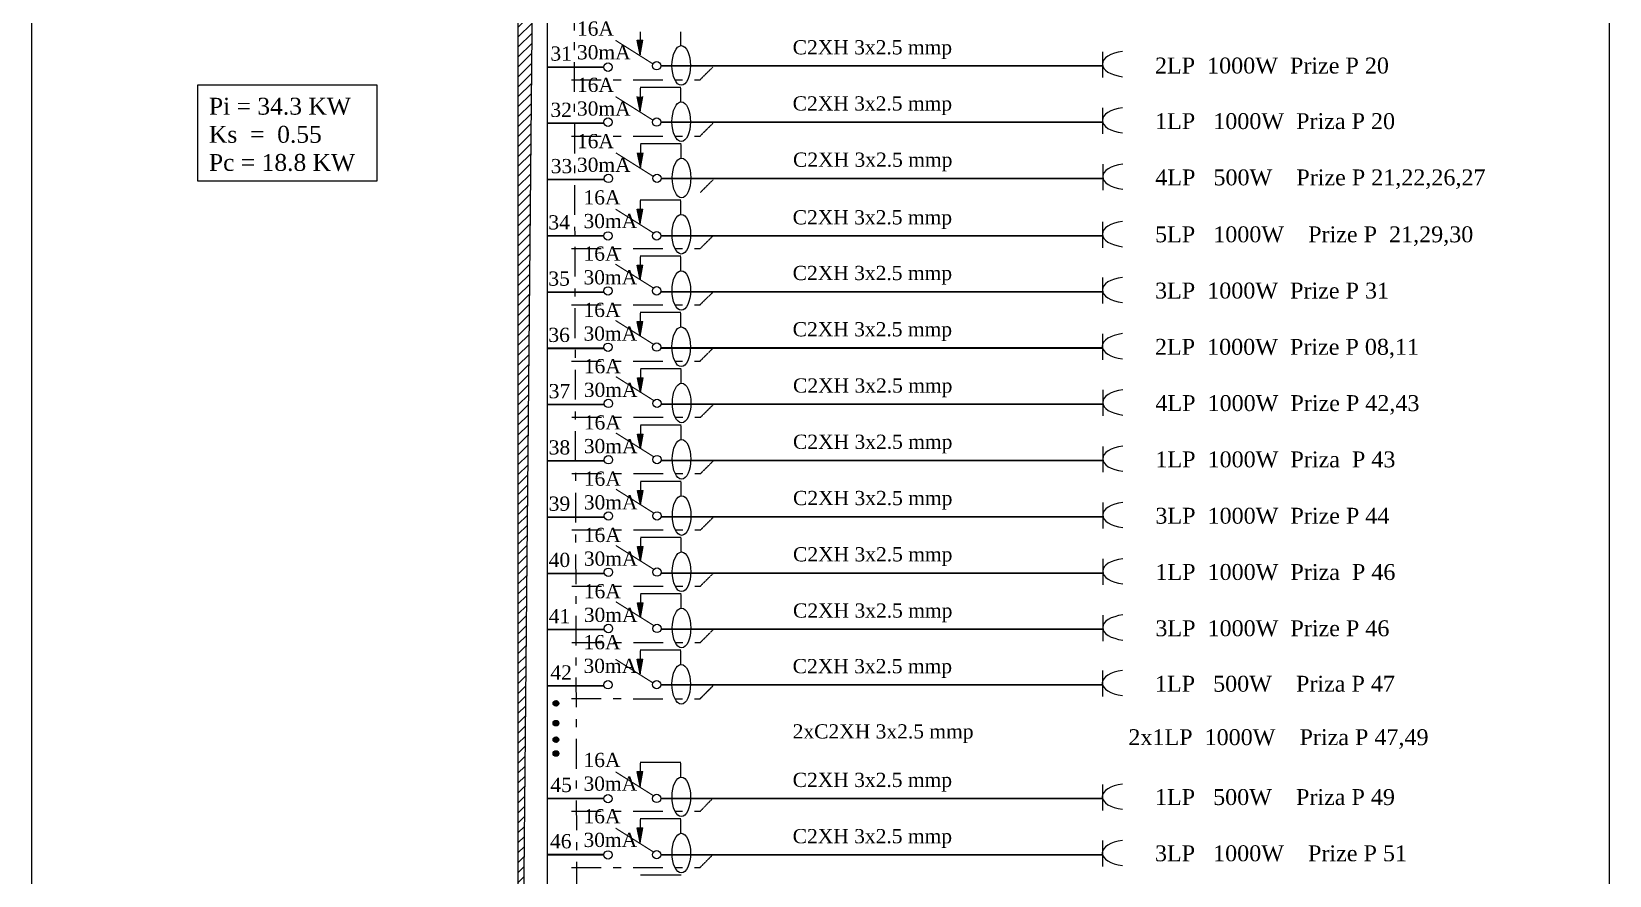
# Model space of a CAD drawing. Header units: inches. Extents: x -369701 to 85886, y 28217 to 66726.
# Drawn here: x -260689 to -246673, y 37047 to 44547 of the extents above; entities that cross this region are included whole.
import ezdxf

# ---------------------------------------------------------------- set-up
doc = ezdxf.new("R2010")
doc.units = ezdxf.units.IN
doc.header["$MEASUREMENT"] = 0
doc.linetypes.add('DOUBLE_DASHED', pattern=[1.093611, 0.529167, -0.211667, 0.141111, -0.211667])
doc.layers.add('Circuite', color=7, linetype='Continuous', lineweight=25)
doc.layers.add('circuite iluminat normal', color=7, linetype='Continuous')
doc.layers.add('ELECTRICAL', color=7, linetype='Continuous')
doc.styles.get("Standard").update_dxf_attribs({"font": 'arial.ttf'})

msp = doc.modelspace()

# ---------------------------------------------------------------- hatches: boundary and pattern name
at = {"layer": 'Circuite'}
h = msp.add_hatch(dxfattribs=at)
h.set_pattern_fill('ANSI31', color=256, scale=500, style=0)
h.set_pattern_definition([(45, (-1851129.81, -1142883.89), (-44.1941738, 44.1941738), [])])
h.paths.add_polyline_path([(-256110, 58602), (-256365, 58602), (-256365, 32006)])
at = {"layer": 'Circuite', "linetype": 'Continuous'}
h = msp.add_hatch(color=256, dxfattribs=at)
h.paths.add_polyline_path([(-255284, 44340), (-255284, 44470), (-255310, 44470)])
h.paths.add_polyline_path([(-255258, 44470), (-255284, 44470), (-255284, 44340)])
h = msp.add_hatch(color=256, dxfattribs=at)
h.paths.add_polyline_path([(-255284, 44340), (-255284, 44470), (-255310, 44470)])
h.paths.add_polyline_path([(-255258, 44470), (-255284, 44470), (-255284, 44340)])
h = msp.add_hatch(color=256, dxfattribs=at)
h.paths.add_polyline_path([(-255284, 43840), (-255284, 43970), (-255310, 43970)])
h.paths.add_polyline_path([(-255258, 43970), (-255284, 43970), (-255284, 43840)])
h = msp.add_hatch(color=256, dxfattribs=at)
h.paths.add_polyline_path([(-255281, 43340), (-255281, 43470), (-255307, 43470)])
h.paths.add_polyline_path([(-255255, 43470), (-255281, 43470), (-255281, 43340)])
h = msp.add_hatch(color=256, dxfattribs=at)
h.paths.add_polyline_path([(-255284, 42840), (-255284, 42970), (-255310, 42970)])
h.paths.add_polyline_path([(-255258, 42970), (-255284, 42970), (-255284, 42840)])
h = msp.add_hatch(color=256, dxfattribs=at)
h.paths.add_polyline_path([(-255284, 42340), (-255284, 42470), (-255310, 42470)])
h.paths.add_polyline_path([(-255258, 42470), (-255284, 42470), (-255284, 42340)])
h = msp.add_hatch(color=256, dxfattribs=at)
h.paths.add_polyline_path([(-255284, 41840), (-255284, 41970), (-255310, 41970)])
h.paths.add_polyline_path([(-255258, 41970), (-255284, 41970), (-255284, 41840)])
h = msp.add_hatch(color=256, dxfattribs=at)
h.paths.add_polyline_path([(-255281, 41340), (-255281, 41470), (-255307, 41470)])
h.paths.add_polyline_path([(-255255, 41470), (-255281, 41470), (-255281, 41340)])
h = msp.add_hatch(color=256, dxfattribs=at)
h.paths.add_polyline_path([(-255281, 40840), (-255281, 40970), (-255307, 40970)])
h.paths.add_polyline_path([(-255255, 40970), (-255281, 40970), (-255281, 40840)])
h = msp.add_hatch(color=256, dxfattribs=at)
h.paths.add_polyline_path([(-255281, 40340), (-255281, 40470), (-255307, 40470)])
h.paths.add_polyline_path([(-255255, 40470), (-255281, 40470), (-255281, 40340)])
h = msp.add_hatch(color=256, dxfattribs=at)
h.paths.add_polyline_path([(-255281, 39840), (-255281, 39970), (-255307, 39970)])
h.paths.add_polyline_path([(-255255, 39970), (-255281, 39970), (-255281, 39840)])
h = msp.add_hatch(color=256, dxfattribs=at)
h.paths.add_polyline_path([(-255281, 39340), (-255281, 39470), (-255307, 39470)])
h.paths.add_polyline_path([(-255255, 39470), (-255281, 39470), (-255281, 39340)])
h = msp.add_hatch(color=256, dxfattribs=at)
h.paths.add_polyline_path([(-255284, 38840), (-255284, 38970), (-255310, 38970)])
h.paths.add_polyline_path([(-255258, 38970), (-255284, 38970), (-255284, 38840)])
h = msp.add_hatch(color=256, dxfattribs=at)
h.paths.add_polyline_path([(-255284, 37840), (-255284, 37970), (-255310, 37970)])
h.paths.add_polyline_path([(-255258, 37970), (-255284, 37970), (-255284, 37840)])
h = msp.add_hatch(color=256, dxfattribs=at)
h.paths.add_polyline_path([(-255284, 37340), (-255284, 37470), (-255310, 37470)])
h.paths.add_polyline_path([(-255258, 37470), (-255284, 37470), (-255284, 37340)])
at = {"layer": 'circuite iluminat normal'}
h = msp.add_hatch(color=256, dxfattribs=at)
h.paths.add_polyline_path([(-256039, 38554, 0.528515), (-256007, 38579), (-256034, 38567)])
h.paths.add_polyline_path([(-256039, 38554), (-256034, 38567), (-256050, 38560, 0.127588)])
h.paths.add_polyline_path([(-256050, 38560), (-256007, 38579, 0.086363), (-256009, 38587, 0.099878), (-256015, 38595), (-256057, 38577, 0.099878), (-256055, 38568, 0.086363)])
h.paths.add_polyline_path([(-256057, 38577), (-256015, 38595, 0.664213)])
h = msp.add_hatch(color=256, dxfattribs=at)
h.paths.add_polyline_path([(-256038, 38554, 0.528515), (-256005, 38579), (-256032, 38567)])
h.paths.add_polyline_path([(-256038, 38554), (-256032, 38567), (-256048, 38560, 0.127588)])
h.paths.add_polyline_path([(-256048, 38560), (-256005, 38579, 0.086363), (-256007, 38587, 0.099878), (-256013, 38595), (-256055, 38577, 0.099878), (-256053, 38568, 0.086363)])
h.paths.add_polyline_path([(-256055, 38577), (-256013, 38595, 0.664213)])
h = msp.add_hatch(color=256, dxfattribs=at)
h.paths.add_polyline_path([(-256039, 38377, 0.528515), (-256007, 38403), (-256034, 38391)])
h.paths.add_polyline_path([(-256039, 38377), (-256034, 38391), (-256050, 38384, 0.127588)])
h.paths.add_polyline_path([(-256050, 38384), (-256007, 38403, 0.086363), (-256009, 38411, 0.099878), (-256015, 38419), (-256057, 38401, 0.099878), (-256055, 38391, 0.086363)])
h.paths.add_polyline_path([(-256057, 38401), (-256015, 38419, 0.664213)])
h = msp.add_hatch(color=256, dxfattribs=at)
h.paths.add_polyline_path([(-256038, 38377, 0.528515), (-256005, 38403), (-256032, 38391)])
h.paths.add_polyline_path([(-256038, 38377), (-256032, 38391), (-256048, 38384, 0.127588)])
h.paths.add_polyline_path([(-256048, 38384), (-256005, 38403, 0.086363), (-256007, 38411, 0.099878), (-256013, 38419), (-256055, 38401, 0.099878), (-256053, 38391, 0.086363)])
h.paths.add_polyline_path([(-256055, 38401), (-256013, 38419, 0.664213)])
h = msp.add_hatch(color=256, dxfattribs=at)
h.paths.add_polyline_path([(-256039, 38231, 0.528515), (-256007, 38256), (-256034, 38244)])
h.paths.add_polyline_path([(-256039, 38231), (-256034, 38244), (-256050, 38237, 0.127588)])
h.paths.add_polyline_path([(-256050, 38237), (-256007, 38256, 0.086363), (-256009, 38264, 0.099878), (-256015, 38272), (-256057, 38254, 0.099878), (-256055, 38245, 0.086363)])
h.paths.add_polyline_path([(-256057, 38254), (-256015, 38272, 0.664213)])
h = msp.add_hatch(color=256, dxfattribs=at)
h.paths.add_polyline_path([(-256038, 38231, 0.528515), (-256005, 38256), (-256032, 38244)])
h.paths.add_polyline_path([(-256038, 38231), (-256032, 38244), (-256048, 38237, 0.127588)])
h.paths.add_polyline_path([(-256048, 38237), (-256005, 38256, 0.086363), (-256007, 38264, 0.099878), (-256013, 38272), (-256055, 38254, 0.099878), (-256053, 38245, 0.086363)])
h.paths.add_polyline_path([(-256055, 38254), (-256013, 38272, 0.664213)])
h = msp.add_hatch(color=256, dxfattribs=at)
h.paths.add_polyline_path([(-256039, 38107, 0.528515), (-256007, 38133), (-256034, 38121)])
h.paths.add_polyline_path([(-256039, 38107), (-256034, 38121), (-256050, 38114, 0.127588)])
h.paths.add_polyline_path([(-256050, 38114), (-256007, 38133, 0.086363), (-256009, 38141, 0.099878), (-256015, 38149), (-256057, 38130, 0.099878), (-256055, 38121, 0.086363)])
h.paths.add_polyline_path([(-256057, 38130), (-256015, 38149, 0.664213)])
h = msp.add_hatch(color=256, dxfattribs=at)
h.paths.add_polyline_path([(-256038, 38107, 0.528515), (-256005, 38133), (-256032, 38121)])
h.paths.add_polyline_path([(-256038, 38107), (-256032, 38121), (-256048, 38114, 0.127588)])
h.paths.add_polyline_path([(-256048, 38114), (-256005, 38133, 0.086363), (-256007, 38141, 0.099878), (-256013, 38149), (-256055, 38130, 0.099878), (-256053, 38121, 0.086363)])
h.paths.add_polyline_path([(-256055, 38130), (-256013, 38149, 0.664213)])

# ---------------------------------------------------------------- linework, layer by layer
at = {"layer": 'Circuite', "linetype": 'DOUBLE_DASHED', "ltscale": 500}
msp.add_line((-255913, 59586), (-255833, 31877), dxfattribs=at)
at = {"layer": 'Circuite', "linetype": 'Continuous'}
for p, q in [((-255310, 44470), (-255258, 44470)), ((-255284, 44340), (-255310, 44470)), ((-255310, 44470), (-255258, 44470)), ((-255284, 44545), (-255284, 44340)), ((-255284, 44340), (-255258, 44470)), ((-255284, 44340), (-255258, 44470)), ((-254920, 44424), (-254920, 44544)), ((-254920, 44050), (-255284, 44050)), ((-255284, 44045), (-255284, 43840)), ((-254920, 43924), (-254920, 44044)), ((-255284, 43840), (-255310, 43970)), ((-255284, 43840), (-255258, 43970)), ((-255281, 43340), (-255307, 43470)), ((-254917, 43550), (-255281, 43550)), ((-255281, 43545), (-255281, 43340)), ((-255281, 43340), (-255255, 43470)), ((-254917, 43424), (-254917, 43544)), ((-254920, 43050), (-255284, 43050)), ((-255284, 43045), (-255284, 42840)), ((-254920, 42924), (-254920, 43044)), ((-255284, 42840), (-255310, 42970)), ((-255310, 42970), (-255258, 42970)), ((-255284, 42840), (-255258, 42970)), ((-255284, 42340), (-255310, 42470)), ((-255310, 42470), (-255258, 42470)), ((-254920, 42550), (-255284, 42550)), ((-255284, 42545), (-255284, 42340)), ((-255284, 42340), (-255258, 42470)), ((-254920, 42424), (-254920, 42544)), ((-254920, 42050), (-255284, 42050)), ((-255284, 41840), (-255310, 41970)), ((-255310, 41970), (-255258, 41970)), ((-255284, 42045), (-255284, 41840)), ((-255284, 41840), (-255258, 41970)), ((-254920, 41924), (-254920, 42044)), ((-254917, 41550), (-255281, 41550)), ((-255281, 41545), (-255281, 41340)), ((-254917, 41423), (-254917, 41544)), ((-255281, 41340), (-255307, 41470)), ((-255307, 41470), (-255255, 41470)), ((-255281, 41340), (-255255, 41470)), ((-255281, 40840), (-255307, 40970)), ((-255307, 40970), (-255255, 40970)), ((-254917, 41050), (-255281, 41050)), ((-255281, 41045), (-255281, 40840)), ((-255281, 40840), (-255255, 40970)), ((-254917, 40923), (-254917, 41044)), ((-254917, 40550), (-255281, 40550)), ((-255281, 40545), (-255281, 40340)), ((-254917, 40423), (-254917, 40544)), ((-255281, 40340), (-255307, 40470)), ((-255307, 40470), (-255255, 40470)), ((-255281, 40340), (-255255, 40470)), ((-255281, 39840), (-255307, 39970)), ((-255307, 39970), (-255255, 39970)), ((-254917, 40050), (-255281, 40050)), ((-255281, 40045), (-255281, 39840)), ((-255281, 39840), (-255255, 39970)), ((-254917, 39923), (-254917, 40044)), ((-254917, 39550), (-255281, 39550)), ((-255281, 39545), (-255281, 39340)), ((-254917, 39423), (-254917, 39544)), ((-255281, 39340), (-255307, 39470)), ((-255307, 39470), (-255255, 39470)), ((-255281, 39340), (-255255, 39470)), ((-255284, 38840), (-255310, 38970)), ((-255310, 38970), (-255258, 38970)), ((-254920, 39050), (-255284, 39050)), ((-255284, 39045), (-255284, 38839)), ((-255284, 38840), (-255258, 38970)), ((-254920, 38923), (-254920, 39044)), ((-254920, 38050), (-255284, 38050)), ((-255284, 38045), (-255284, 37839)), ((-254920, 37923), (-254920, 38044)), ((-255284, 37840), (-255310, 37970)), ((-255310, 37970), (-255258, 37970)), ((-255284, 37840), (-255258, 37970)), ((-255284, 37340), (-255310, 37470)), ((-255310, 37470), (-255258, 37470)), ((-254920, 37550), (-255284, 37550)), ((-255284, 37545), (-255284, 37339)), ((-255284, 37340), (-255258, 37470)), ((-254920, 37423), (-254920, 37544)), ((-254917, 37050), (-255281, 37050))]:
    msp.add_line(p, q, dxfattribs=at)
for points in [[(-246673, 28227), (-246673, 59855), (-260688, 59865), (-260689, 28227)], [(-259212, 44073), (-257623, 44073), (-257623, 43219), (-259212, 43219)]]:
    msp.add_lwpolyline(points, close=True, dxfattribs=at)
at = {"layer": 'Circuite'}
msp.add_lwpolyline([(-256365, 58602), (-256110, 58602), (-256110, 32006), (-256365, 32006)], close=True, dxfattribs=at)
at = {"layer": 'Circuite', "linetype": 'Continuous'}
for centre in [(-254918, 44246), (-254918, 43746), (-254915, 43246), (-254917, 42746), (-254917, 42246), (-254918, 41746), (-254914, 41246), (-254915, 40746), (-254914, 40246), (-254915, 39746), (-254915, 39246), (-254918, 38746), (-254917, 37746), (-254917, 37246)]:
    msp.add_ellipse(centre, major_axis=(0, 176), ratio=0.466655, dxfattribs=at)
at = {"layer": 'circuite iluminat normal'}
for centre in [(-256032, 38577), (-256030, 38577), (-256032, 38401), (-256030, 38401), (-256032, 38254), (-256030, 38254), (-256032, 38131), (-256030, 38131)]:
    msp.add_circle(centre, 24.8, dxfattribs=at)
at = {"layer": 'ELECTRICAL', "linetype": 'Continuous'}
msp.add_line((-256110, 58602), (-256365, 32006), dxfattribs=at)
at = {"layer": 'ELECTRICAL', "color": 7, "linetype": 'Continuous'}
for p, q in [((-251175, 44368), (-251175, 44138)), ((-251175, 43868), (-251175, 43638)), ((-251172, 43368), (-251172, 43138)), ((-251175, 42857), (-251175, 42626)), ((-251175, 42362), (-251175, 42131)), ((-251176, 41862), (-251176, 41631)), ((-251172, 41362), (-251172, 41131)), ((-251172, 40861), (-251172, 40631)), ((-251172, 40361), (-251172, 40131)), ((-251172, 39861), (-251172, 39631)), ((-251172, 39361), (-251172, 39131)), ((-251176, 38868), (-251176, 38637)), ((-251176, 37857), (-251176, 37626)), ((-251176, 37357), (-251176, 37126))]:
    msp.add_line(p, q, dxfattribs=at)
at = {"layer": 'ELECTRICAL', "linetype": 'DOUBLE_DASHED'}
for p, q in [((-254750, 44119), (-254636, 44232)), ((-254750, 43619), (-254636, 43732)), ((-254750, 43619), (-254636, 43732)), ((-254747, 43119), (-254633, 43232)), ((-254747, 43119), (-254633, 43232)), ((-254750, 42619), (-254636, 42732)), ((-254750, 42119), (-254636, 42232)), ((-254750, 41619), (-254636, 41732)), ((-254746, 41119), (-254633, 41232)), ((-254747, 40619), (-254633, 40732)), ((-254746, 40119), (-254633, 40232)), ((-254747, 39619), (-254633, 39732)), ((-254747, 39119), (-254633, 39232)), ((-254750, 38619), (-254636, 38732)), ((-254750, 38618), (-254636, 38732)), ((-254750, 37618), (-254637, 37732)), ((-254750, 37118), (-254637, 37232))]:
    msp.add_line(p, q, dxfattribs=at)
at = {"layer": 'ELECTRICAL', "linetype": 'DOUBLE_DASHED', "ltscale": 500}
for p, q in [((-255893, 44119), (-254750, 44119)), ((-255893, 43619), (-254750, 43619)), ((-255893, 42619), (-254750, 42619)), ((-255893, 42119), (-254750, 42119)), ((-255893, 41619), (-254750, 41619)), ((-255890, 41119), (-254746, 41119)), ((-255890, 40619), (-254747, 40619)), ((-255890, 40119), (-254746, 40119)), ((-255890, 39619), (-254747, 39619)), ((-255890, 39119), (-254747, 39119)), ((-255893, 38619), (-254750, 38618)), ((-255893, 37619), (-254750, 37618)), ((-255893, 37119), (-254750, 37118))]:
    msp.add_line(p, q, dxfattribs=at)
at = {"layer": 'ELECTRICAL', "linetype": 'Continuous', "flags": 128}
for points, const_width in [([(-255166, 44258), (-255501, 44469)], 10.1), ([(-255166, 44258), (-255501, 44469)], 10.1), ([(-255166, 44258), (-255501, 44469)], 10.1), ([(-256113, 44232), (-255604, 44232)], 15.2), ([(-255098, 44242), (-251175, 44242)], 15.2), ([(-255166, 43758), (-255501, 43969)], 10.1), ([(-255166, 43758), (-255501, 43969)], 10.1), ([(-255166, 43758), (-255501, 43969)], 10.1), ([(-256113, 43732), (-255605, 43732)], 15.2), ([(-255098, 43742), (-251175, 43742)], 15.2), ([(-255163, 43258), (-255498, 43469)], 10.1), ([(-255163, 43258), (-255498, 43469)], 10.1), ([(-255163, 43258), (-255498, 43469)], 10.1), ([(-256110, 43232), (-255602, 43232)], 15.2), ([(-255095, 43242), (-251172, 43242)], 15.2), ([(-255166, 42758), (-255501, 42969)], 10.1), ([(-255166, 42758), (-255501, 42969)], 10.1), ([(-255166, 42758), (-255501, 42969)], 10.1), ([(-256113, 42732), (-255605, 42732)], 15.2), ([(-256113, 42732), (-255605, 42732)], 15.2), ([(-256113, 42732), (-255605, 42732)], 15.2), ([(-255098, 42731), (-251175, 42731)], 15.2), ([(-255166, 42269), (-255502, 42480)], 10.1), ([(-256113, 42232), (-255605, 42232)], 15.2), ([(-255099, 42235), (-251175, 42235)], 15.2), ([(-255166, 41769), (-255502, 41980)], 10.1), ([(-256113, 41732), (-255605, 41732)], 15.2), ([(-255099, 41735), (-251176, 41735)], 15.2), ([(-255163, 41269), (-255498, 41480)], 10.1), ([(-256110, 41232), (-255602, 41232)], 15.2), ([(-255096, 41235), (-251172, 41235)], 15.2), ([(-255163, 40769), (-255499, 40980)], 10.1), ([(-256110, 40732), (-255602, 40732)], 15.2), ([(-255096, 40735), (-251172, 40735)], 15.2), ([(-255163, 40269), (-255498, 40480)], 10.1), ([(-256110, 40232), (-255602, 40232)], 15.2), ([(-255096, 40235), (-251172, 40235)], 15.2), ([(-255163, 39769), (-255499, 39980)], 10.1), ([(-256110, 39732), (-255602, 39732)], 15.2), ([(-255096, 39735), (-251172, 39735)], 15.2), ([(-255163, 39269), (-255499, 39480)], 10.1), ([(-256110, 39232), (-255602, 39232)], 15.2), ([(-255096, 39235), (-251172, 39235)], 15.2), ([(-255166, 38757), (-255501, 38968)], 10.1), ([(-255166, 38757), (-255501, 38968)], 10.1), ([(-255166, 38757), (-255501, 38968)], 10.1), ([(-256113, 38732), (-255605, 38732)], 15.2), ([(-256110, 38732), (-255602, 38732)], 15.2), ([(-255098, 38742), (-251176, 38742)], 15.2), ([(-255166, 37757), (-255501, 37968)], 10.1), ([(-255166, 37757), (-255501, 37968)], 10.1), ([(-255166, 37757), (-255501, 37968)], 10.1), ([(-256113, 37732), (-255605, 37732)], 15.2), ([(-256113, 37732), (-255605, 37732)], 15.2), ([(-256113, 37732), (-255605, 37732)], 15.2), ([(-255098, 37730), (-251176, 37730)], 15.2), ([(-255166, 37257), (-255501, 37468)], 10.1), ([(-255166, 37257), (-255501, 37468)], 10.1), ([(-255166, 37257), (-255501, 37468)], 10.1), ([(-256113, 37232), (-255605, 37232)], 15.2), ([(-256113, 37232), (-255605, 37232)], 15.2), ([(-256113, 37232), (-255605, 37232)], 15.2), ([(-255098, 37230), (-251176, 37230)], 15.2)]:
    msp.add_lwpolyline(points, dxfattribs=dict(at, const_width=const_width))
at = {"layer": 'ELECTRICAL', "linetype": 'Continuous'}
for centre in [(-255568, 44231), (-255136, 44243), (-255568, 43742), (-255136, 43743), (-255565, 43242), (-255133, 43243), (-255568, 42731), (-255136, 42732), (-255568, 42242), (-255136, 42243), (-255568, 41742), (-255136, 41743), (-255565, 41242), (-255133, 41243), (-255565, 40742), (-255133, 40743), (-255565, 40242), (-255133, 40243), (-255565, 39742), (-255133, 39743), (-255565, 39242), (-255133, 39243), (-255568, 38742), (-255136, 38743), (-255568, 37730), (-255136, 37732), (-255568, 37230), (-255136, 37232)]:
    msp.add_circle(centre, 37.2, dxfattribs=at)
at = {"layer": 'ELECTRICAL', "color": 7, "linetype": 'Continuous'}
for centre in [(-250941, 44258), (-250941, 43758), (-250938, 43258), (-250941, 42747), (-250941, 42251), (-250942, 41751), (-250938, 41251), (-250938, 40751), (-250938, 40251), (-250938, 39751), (-250938, 39251), (-250942, 38758), (-250942, 37747), (-250942, 37247)]:
    msp.add_ellipse(centre, major_axis=(-236, 0), ratio=0.487665, start_param=-1.324285, end_param=1.324285, dxfattribs=at)

# ---------------------------------------------------------------- texts
at = {"layer": 'Circuite', "linetype": 'Continuous', "char_height": 126.25, "width": 407.03, "attachment_point": 1}
for insert in [(-255844, 44637), (-255844, 44137), (-255844, 43637), (-255786, 43137), (-255786, 42637), (-255786, 42137), (-255783, 41637), (-255783, 41137), (-255783, 40637), (-255783, 40137), (-255783, 39637), (-255786, 39184), (-255786, 38137), (-255786, 37637)]:
    msp.add_mtext('{\\fTimes New Roman|b0|i0|c0|p18;16A\\P30mA}', dxfattribs=dict(at, insert=insert))
at = {"layer": 'ELECTRICAL', "linetype": 'DOUBLE_DASHED', "attachment_point": 1}
for s, insert, char_height, width in [('{\\fTimes New Roman|b0|i0|c0|p18;C2XH 3x2.5 mmp}', (-253928, 44471), 126.38, 2813.98), ('{\\fTimes New Roman|b0|i0|c0|p18;2LP  1000W  Prize P 20}', (-250710, 44316), 141.54, 8555.18), ('{\\fTimes New Roman|b0|i0|c0|p18;C2XH 3x2.5 mmp}', (-253928, 43972), 126.38, 2813.98), ('{\\fTimes New Roman|b0|i0|c0|p18;1LP   1000W  Priza P 20}', (-250709, 43822), 141.54, 8555.18), ('{\\fTimes New Roman|b0|i0|c0|p18;C2XH 3x2.5 mmp}', (-253925, 43472), 126.38, 2813.98), ('{\\fTimes New Roman|b0|i0|c0|p18;4LP   500W    Prize P 21,22,26,27}', (-250707, 43322), 141.54, 8555.18), ('{\\fTimes New Roman|b0|i0|c0|p18;C2XH 3x2.5 mmp}', (-253928, 42960), 126.38, 2813.98), ('{\\fTimes New Roman|b0|i0|c0|p18;5LP   1000W    Prize P  21,29,30}', (-250709, 42816), 141.54, 8555.18), ('{\\fTimes New Roman|b0|i0|c0|p18;C2XH 3x2.5 mmp}', (-253928, 42465), 126.38, 2813.98), ('{\\fTimes New Roman|b0|i0|c0|p18;3LP  1000W  Prize P 31}', (-250709, 42316), 141.54, 8555.18), ('{\\fTimes New Roman|b0|i0|c0|p18;C2XH 3x2.5 mmp}', (-253928, 41965), 126.38, 2813.98), ('{\\fTimes New Roman|b0|i0|c0|p18;2LP  1000W  Prize P 08,11}', (-250710, 41816), 141.54, 8555.18), ('{\\fTimes New Roman|b0|i0|c0|p18;C2XH 3x2.5 mmp}', (-253925, 41465), 126.38, 2813.98), ('{\\fTimes New Roman|b0|i0|c0|p18;4LP  1000W  Prize P 42,43}', (-250706, 41316), 141.54, 8555.18), ('{\\fTimes New Roman|b0|i0|c0|p18;C2XH 3x2.5 mmp}', (-253925, 40965), 126.38, 2813.98), ('{\\fTimes New Roman|b0|i0|c0|p18;1LP  1000W  Priza  P 43}', (-250706, 40816), 141.54, 8555.18), ('{\\fTimes New Roman|b0|i0|c0|p18;C2XH 3x2.5 mmp}', (-253925, 40465), 126.38, 2813.98), ('{\\fTimes New Roman|b0|i0|c0|p18;3LP  1000W  Prize P 44}', (-250706, 40315), 141.54, 8555.18), ('{\\fTimes New Roman|b0|i0|c0|p18;C2XH 3x2.5 mmp}', (-253925, 39965), 126.38, 2813.98), ('{\\fTimes New Roman|b0|i0|c0|p18;1LP  1000W  Priza  P 46}', (-250706, 39815), 141.54, 8555.18), ('{\\fTimes New Roman|b0|i0|c0|p18;C2XH 3x2.5 mmp}', (-253925, 39465), 126.38, 2813.98), ('{\\fTimes New Roman|b0|i0|c0|p18;3LP  1000W  Prize P 46}', (-250706, 39315), 141.54, 8555.18), ('{\\fTimes New Roman|b0|i0|c0|p18;C2XH 3x2.5 mmp}', (-253928, 38971), 126.38, 2813.98), ('{\\fTimes New Roman|b0|i0|c0|p18;1LP   500W    Priza P 47}', (-250710, 38822), 141.54, 8555.18), ('{\\fTimes New Roman|b0|i0|c0|p18;2xC2XH 3x2.5 mmp}', (-253928, 38391), 126.38, 2813.98), ('{\\fTimes New Roman|b0|i0|c0|p18;2x1LP  1000W    Priza P 47,49}', (-250946, 38347), 141.54, 8555.18), ('{\\fTimes New Roman|b0|i0|c0|p18;C2XH 3x2.5 mmp}', (-253928, 37960), 126.38, 2813.98), ('{\\fTimes New Roman|b0|i0|c0|p18;1LP   500W    Priza P 49}', (-250710, 37815), 141.54, 8555.18), ('{\\fTimes New Roman|b0|i0|c0|p18;C2XH 3x2.5 mmp}', (-253928, 37460), 126.38, 2813.98), ('{\\fTimes New Roman|b0|i0|c0|p18;3LP   1000W    Prize P 51}', (-250710, 37315), 141.54, 8555.18)]:
    msp.add_mtext(s, dxfattribs=dict(at, insert=insert, char_height=char_height, width=width))
at = {"layer": 'ELECTRICAL', "linetype": 'Continuous', "attachment_point": 1}
for s, insert, char_height, width in [('{\\fTimes New Roman|b0|i0|c0|p18;31}', (-256080, 44415), 126.38, 407.44), ('{\\fTimes New Roman|b0|i0|c0|p18;Pi\\fTimes New Roman|b1|i0|c0|p18; \\fTimes New Roman|b0|i0|c0|p18;= 34.3 KW\\PKs  =  0.55\\PPc\\fTimes New Roman|b1|i0|c0|p18; \\fTimes New Roman|b0|i0|c0|p18;= 18.8 KW}', (-259113, 43959), 150, 1841.24), ('{\\fTimes New Roman|b0|i0|c0|p18;32}', (-256080, 43915), 126.38, 407.44), ('{\\fTimes New Roman|b0|i0|c0|p18;33}', (-256077, 43415), 126.38, 407.44), ('\\pxt1;{\\fTimes New Roman|b0|i0|c0|p18;34}', (-256098, 42915), 126.38, 407.44), ('\\pxt1;{\\fTimes New Roman|b0|i0|c0|p18;35}', (-256098, 42415), 126.38, 407.44), ('\\pxt1;{\\fTimes New Roman|b0|i0|c0|p18;36}', (-256098, 41915), 126.38, 407.44), ('\\pxt1;{\\fTimes New Roman|b0|i0|c0|p18;37}', (-256095, 41415), 126.38, 407.44), ('\\pxt1;{\\fTimes New Roman|b0|i0|c0|p18;38}', (-256095, 40915), 126.38, 407.44), ('\\pxt1;{\\fTimes New Roman|b0|i0|c0|p18;39}', (-256095, 40415), 126.38, 407.44), ('\\pxt1;{\\fTimes New Roman|b0|i0|c0|p18;40}', (-256095, 39915), 126.38, 407.44), ('\\pxt1;{\\fTimes New Roman|b0|i0|c0|p18;41}', (-256095, 39415), 126.38, 407.44), ('{\\fTimes New Roman|b0|i0|c0|p18;42}', (-256080, 38915), 126.38, 407.44), ('{\\fTimes New Roman|b0|i0|c0|p18;45}', (-256080, 37915), 126.38, 407.44), ('{\\fTimes New Roman|b0|i0|c0|p18;46}', (-256083, 37415), 126.38, 407.44)]:
    msp.add_mtext(s, dxfattribs=dict(at, insert=insert, char_height=char_height, width=width))

doc.saveas('drawing.dxf')
